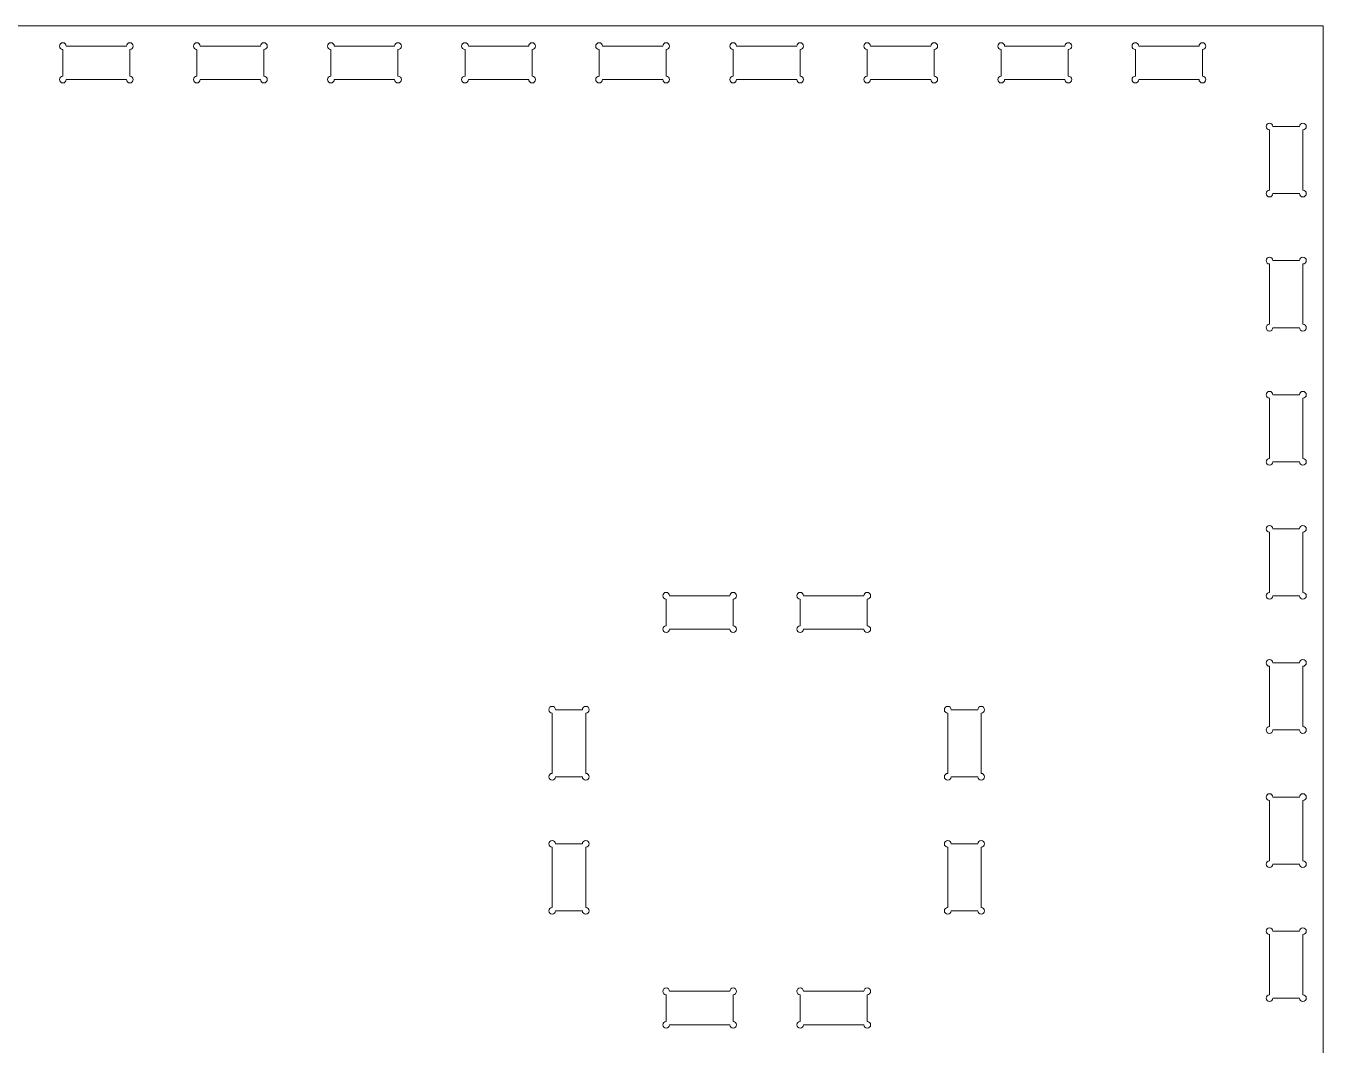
# Model space of a CAD drawing. Header units: millimetres. Extents: x -300 to 100, y -150 to 150.
# Drawn here: x -93.5 to 100, y -2 to 150 of the extents above; entities that cross this region are included whole.
import ezdxf

# ---------------------------------------------------------------- set-up
doc = ezdxf.new("R2010")
doc.units = ezdxf.units.MM
doc.header["$MEASUREMENT"] = 0
doc.layers.add('Layer 1', color=7, linetype='Continuous')

msp = doc.modelspace()

# ---------------------------------------------------------------- linework, layer by layer
at = {"layer": 'Layer 1', "color": 250, "lineweight": 9}
for points, knots in [([(100, 150), (100, 150), (100, -150), (100, -150), (100, -150), (100, -150), (-300, -150), (-300, -150), (-300, -150), (-300, -150), (-300, 150), (-300, 150), (-300, 150), (-300, 150), (100, 150), (100, 150)], [0, 0, 0, 0, 0.25, 0.25, 0.25, 0.25, 0.5, 0.5, 0.5, 0.5, 0.75, 0.75, 0.75, 0.75, 1, 1, 1, 1]), ([(-88, 141.5), (-88.2761, 141.5), (-88.5, 141.7239), (-88.5, 142), (-88.5, 142), (-88.5, 142.2761), (-88.2761, 142.5), (-88, 142.5), (-88, 142.5), (-88, 142.5), (-88, 146.5), (-88, 146.5), (-88, 146.5), (-88.2761, 146.5), (-88.5, 146.7239), (-88.5, 147), (-88.5, 147), (-88.5, 147.2761), (-88.2761, 147.5), (-88, 147.5), (-88, 147.5), (-87.7239, 147.5), (-87.5, 147.2761), (-87.5, 147), (-87.5, 147), (-87.5, 147), (-78.5, 147), (-78.5, 147), (-78.5, 147), (-78.5, 147.2761), (-78.2761, 147.5), (-78, 147.5), (-78, 147.5), (-77.7239, 147.5), (-77.5, 147.2761), (-77.5, 147), (-77.5, 147), (-77.5, 146.7239), (-77.7239, 146.5), (-78, 146.5), (-78, 146.5), (-78, 146.5), (-78, 142.5), (-78, 142.5), (-78, 142.5), (-77.7239, 142.5), (-77.5, 142.2761), (-77.5, 142), (-77.5, 142), (-77.5, 141.7239), (-77.7239, 141.5), (-78, 141.5), (-78, 141.5), (-78.2761, 141.5), (-78.5, 141.7239), (-78.5, 142), (-78.5, 142), (-78.5, 142), (-87.5, 142), (-87.5, 142), (-87.5, 142), (-87.5, 141.7239), (-87.7239, 141.5), (-88, 141.5)], [0, 0, 0, 0, 0.0625, 0.0625, 0.0625, 0.0625, 0.125, 0.125, 0.125, 0.125, 0.1875, 0.1875, 0.1875, 0.1875, 0.25, 0.25, 0.25, 0.25, 0.3125, 0.3125, 0.3125, 0.3125, 0.375, 0.375, 0.375, 0.375, 0.4375, 0.4375, 0.4375, 0.4375, 0.5, 0.5, 0.5, 0.5, 0.5625, 0.5625, 0.5625, 0.5625, 0.625, 0.625, 0.625, 0.625, 0.6875, 0.6875, 0.6875, 0.6875, 0.75, 0.75, 0.75, 0.75, 0.8125, 0.8125, 0.8125, 0.8125, 0.875, 0.875, 0.875, 0.875, 0.9375, 0.9375, 0.9375, 0.9375, 1, 1, 1, 1]), ([(-68, 141.5), (-68.2761, 141.5), (-68.5, 141.7239), (-68.5, 142), (-68.5, 142), (-68.5, 142.2761), (-68.2761, 142.5), (-68, 142.5), (-68, 142.5), (-68, 142.5), (-68, 146.5), (-68, 146.5), (-68, 146.5), (-68.2761, 146.5), (-68.5, 146.7239), (-68.5, 147), (-68.5, 147), (-68.5, 147.2761), (-68.2761, 147.5), (-68, 147.5), (-68, 147.5), (-67.7239, 147.5), (-67.5, 147.2761), (-67.5, 147), (-67.5, 147), (-67.5, 147), (-58.5, 147), (-58.5, 147), (-58.5, 147), (-58.5, 147.2761), (-58.2761, 147.5), (-58, 147.5), (-58, 147.5), (-57.7239, 147.5), (-57.5, 147.2761), (-57.5, 147), (-57.5, 147), (-57.5, 146.7239), (-57.7239, 146.5), (-58, 146.5), (-58, 146.5), (-58, 146.5), (-58, 142.5), (-58, 142.5), (-58, 142.5), (-57.7239, 142.5), (-57.5, 142.2761), (-57.5, 142), (-57.5, 142), (-57.5, 141.7239), (-57.7239, 141.5), (-58, 141.5), (-58, 141.5), (-58.2761, 141.5), (-58.5, 141.7239), (-58.5, 142), (-58.5, 142), (-58.5, 142), (-67.5, 142), (-67.5, 142), (-67.5, 142), (-67.5, 141.7239), (-67.7239, 141.5), (-68, 141.5)], [0, 0, 0, 0, 0.0625, 0.0625, 0.0625, 0.0625, 0.125, 0.125, 0.125, 0.125, 0.1875, 0.1875, 0.1875, 0.1875, 0.25, 0.25, 0.25, 0.25, 0.3125, 0.3125, 0.3125, 0.3125, 0.375, 0.375, 0.375, 0.375, 0.4375, 0.4375, 0.4375, 0.4375, 0.5, 0.5, 0.5, 0.5, 0.5625, 0.5625, 0.5625, 0.5625, 0.625, 0.625, 0.625, 0.625, 0.6875, 0.6875, 0.6875, 0.6875, 0.75, 0.75, 0.75, 0.75, 0.8125, 0.8125, 0.8125, 0.8125, 0.875, 0.875, 0.875, 0.875, 0.9375, 0.9375, 0.9375, 0.9375, 1, 1, 1, 1]), ([(-48, 141.5), (-48.2761, 141.5), (-48.5, 141.7239), (-48.5, 142), (-48.5, 142), (-48.5, 142.2761), (-48.2761, 142.5), (-48, 142.5), (-48, 142.5), (-48, 142.5), (-48, 146.5), (-48, 146.5), (-48, 146.5), (-48.2761, 146.5), (-48.5, 146.7239), (-48.5, 147), (-48.5, 147), (-48.5, 147.2761), (-48.2761, 147.5), (-48, 147.5), (-48, 147.5), (-47.7239, 147.5), (-47.5, 147.2761), (-47.5, 147), (-47.5, 147), (-47.5, 147), (-38.5, 147), (-38.5, 147), (-38.5, 147), (-38.5, 147.2761), (-38.2761, 147.5), (-38, 147.5), (-38, 147.5), (-37.7239, 147.5), (-37.5, 147.2761), (-37.5, 147), (-37.5, 147), (-37.5, 146.7239), (-37.7239, 146.5), (-38, 146.5), (-38, 146.5), (-38, 146.5), (-38, 142.5), (-38, 142.5), (-38, 142.5), (-37.7239, 142.5), (-37.5, 142.2761), (-37.5, 142), (-37.5, 142), (-37.5, 141.7239), (-37.7239, 141.5), (-38, 141.5), (-38, 141.5), (-38.2761, 141.5), (-38.5, 141.7239), (-38.5, 142), (-38.5, 142), (-38.5, 142), (-47.5, 142), (-47.5, 142), (-47.5, 142), (-47.5, 141.7239), (-47.7239, 141.5), (-48, 141.5)], [0, 0, 0, 0, 0.0625, 0.0625, 0.0625, 0.0625, 0.125, 0.125, 0.125, 0.125, 0.1875, 0.1875, 0.1875, 0.1875, 0.25, 0.25, 0.25, 0.25, 0.3125, 0.3125, 0.3125, 0.3125, 0.375, 0.375, 0.375, 0.375, 0.4375, 0.4375, 0.4375, 0.4375, 0.5, 0.5, 0.5, 0.5, 0.5625, 0.5625, 0.5625, 0.5625, 0.625, 0.625, 0.625, 0.625, 0.6875, 0.6875, 0.6875, 0.6875, 0.75, 0.75, 0.75, 0.75, 0.8125, 0.8125, 0.8125, 0.8125, 0.875, 0.875, 0.875, 0.875, 0.9375, 0.9375, 0.9375, 0.9375, 1, 1, 1, 1]), ([(-28, 141.5), (-28.2761, 141.5), (-28.5, 141.7239), (-28.5, 142), (-28.5, 142), (-28.5, 142.2761), (-28.2761, 142.5), (-28, 142.5), (-28, 142.5), (-28, 142.5), (-28, 146.5), (-28, 146.5), (-28, 146.5), (-28.2761, 146.5), (-28.5, 146.7239), (-28.5, 147), (-28.5, 147), (-28.5, 147.2761), (-28.2761, 147.5), (-28, 147.5), (-28, 147.5), (-27.7239, 147.5), (-27.5, 147.2761), (-27.5, 147), (-27.5, 147), (-27.5, 147), (-18.5, 147), (-18.5, 147), (-18.5, 147), (-18.5, 147.2761), (-18.2761, 147.5), (-18, 147.5), (-18, 147.5), (-17.7239, 147.5), (-17.5, 147.2761), (-17.5, 147), (-17.5, 147), (-17.5, 146.7239), (-17.7239, 146.5), (-18, 146.5), (-18, 146.5), (-18, 146.5), (-18, 142.5), (-18, 142.5), (-18, 142.5), (-17.7239, 142.5), (-17.5, 142.2761), (-17.5, 142), (-17.5, 142), (-17.5, 141.7239), (-17.7239, 141.5), (-18, 141.5), (-18, 141.5), (-18.2761, 141.5), (-18.5, 141.7239), (-18.5, 142), (-18.5, 142), (-18.5, 142), (-27.5, 142), (-27.5, 142), (-27.5, 142), (-27.5, 141.7239), (-27.7239, 141.5), (-28, 141.5)], [0, 0, 0, 0, 0.0625, 0.0625, 0.0625, 0.0625, 0.125, 0.125, 0.125, 0.125, 0.1875, 0.1875, 0.1875, 0.1875, 0.25, 0.25, 0.25, 0.25, 0.3125, 0.3125, 0.3125, 0.3125, 0.375, 0.375, 0.375, 0.375, 0.4375, 0.4375, 0.4375, 0.4375, 0.5, 0.5, 0.5, 0.5, 0.5625, 0.5625, 0.5625, 0.5625, 0.625, 0.625, 0.625, 0.625, 0.6875, 0.6875, 0.6875, 0.6875, 0.75, 0.75, 0.75, 0.75, 0.8125, 0.8125, 0.8125, 0.8125, 0.875, 0.875, 0.875, 0.875, 0.9375, 0.9375, 0.9375, 0.9375, 1, 1, 1, 1]), ([(-8, 141.5), (-8.2761, 141.5), (-8.5, 141.7239), (-8.5, 142), (-8.5, 142), (-8.5, 142.2761), (-8.2761, 142.5), (-8, 142.5), (-8, 142.5), (-8, 142.5), (-8, 146.5), (-8, 146.5), (-8, 146.5), (-8.2761, 146.5), (-8.5, 146.7239), (-8.5, 147), (-8.5, 147), (-8.5, 147.2761), (-8.2761, 147.5), (-8, 147.5), (-8, 147.5), (-7.7239, 147.5), (-7.5, 147.2761), (-7.5, 147), (-7.5, 147), (-7.5, 147), (1.5, 147), (1.5, 147), (1.5, 147), (1.5, 147.2761), (1.7239, 147.5), (2, 147.5), (2, 147.5), (2.2761, 147.5), (2.5, 147.2761), (2.5, 147), (2.5, 147), (2.5, 146.7239), (2.2761, 146.5), (2, 146.5), (2, 146.5), (2, 146.5), (2, 142.5), (2, 142.5), (2, 142.5), (2.2761, 142.5), (2.5, 142.2761), (2.5, 142), (2.5, 142), (2.5, 141.7239), (2.2761, 141.5), (2, 141.5), (2, 141.5), (1.7239, 141.5), (1.5, 141.7239), (1.5, 142), (1.5, 142), (1.5, 142), (-7.5, 142), (-7.5, 142), (-7.5, 142), (-7.5, 141.7239), (-7.7239, 141.5), (-8, 141.5)], [0, 0, 0, 0, 0.0625, 0.0625, 0.0625, 0.0625, 0.125, 0.125, 0.125, 0.125, 0.1875, 0.1875, 0.1875, 0.1875, 0.25, 0.25, 0.25, 0.25, 0.3125, 0.3125, 0.3125, 0.3125, 0.375, 0.375, 0.375, 0.375, 0.4375, 0.4375, 0.4375, 0.4375, 0.5, 0.5, 0.5, 0.5, 0.5625, 0.5625, 0.5625, 0.5625, 0.625, 0.625, 0.625, 0.625, 0.6875, 0.6875, 0.6875, 0.6875, 0.75, 0.75, 0.75, 0.75, 0.8125, 0.8125, 0.8125, 0.8125, 0.875, 0.875, 0.875, 0.875, 0.9375, 0.9375, 0.9375, 0.9375, 1, 1, 1, 1]), ([(12, 141.5), (11.7239, 141.5), (11.5, 141.7239), (11.5, 142), (11.5, 142), (11.5, 142.2761), (11.7239, 142.5), (12, 142.5), (12, 142.5), (12, 142.5), (12, 146.5), (12, 146.5), (12, 146.5), (11.7239, 146.5), (11.5, 146.7239), (11.5, 147), (11.5, 147), (11.5, 147.2761), (11.7239, 147.5), (12, 147.5), (12, 147.5), (12.2761, 147.5), (12.5, 147.2761), (12.5, 147), (12.5, 147), (12.5, 147), (21.5, 147), (21.5, 147), (21.5, 147), (21.5, 147.2761), (21.7239, 147.5), (22, 147.5), (22, 147.5), (22.2761, 147.5), (22.5, 147.2761), (22.5, 147), (22.5, 147), (22.5, 146.7239), (22.2761, 146.5), (22, 146.5), (22, 146.5), (22, 146.5), (22, 142.5), (22, 142.5), (22, 142.5), (22.2761, 142.5), (22.5, 142.2761), (22.5, 142), (22.5, 142), (22.5, 141.7239), (22.2761, 141.5), (22, 141.5), (22, 141.5), (21.7239, 141.5), (21.5, 141.7239), (21.5, 142), (21.5, 142), (21.5, 142), (12.5, 142), (12.5, 142), (12.5, 142), (12.5, 141.7239), (12.2761, 141.5), (12, 141.5)], [0, 0, 0, 0, 0.0625, 0.0625, 0.0625, 0.0625, 0.125, 0.125, 0.125, 0.125, 0.1875, 0.1875, 0.1875, 0.1875, 0.25, 0.25, 0.25, 0.25, 0.3125, 0.3125, 0.3125, 0.3125, 0.375, 0.375, 0.375, 0.375, 0.4375, 0.4375, 0.4375, 0.4375, 0.5, 0.5, 0.5, 0.5, 0.5625, 0.5625, 0.5625, 0.5625, 0.625, 0.625, 0.625, 0.625, 0.6875, 0.6875, 0.6875, 0.6875, 0.75, 0.75, 0.75, 0.75, 0.8125, 0.8125, 0.8125, 0.8125, 0.875, 0.875, 0.875, 0.875, 0.9375, 0.9375, 0.9375, 0.9375, 1, 1, 1, 1]), ([(32, 141.5), (31.7239, 141.5), (31.5, 141.7239), (31.5, 142), (31.5, 142), (31.5, 142.2761), (31.7239, 142.5), (32, 142.5), (32, 142.5), (32, 142.5), (32, 146.5), (32, 146.5), (32, 146.5), (31.7239, 146.5), (31.5, 146.7239), (31.5, 147), (31.5, 147), (31.5, 147.2761), (31.7239, 147.5), (32, 147.5), (32, 147.5), (32.2761, 147.5), (32.5, 147.2761), (32.5, 147), (32.5, 147), (32.5, 147), (41.5, 147), (41.5, 147), (41.5, 147), (41.5, 147.2761), (41.7239, 147.5), (42, 147.5), (42, 147.5), (42.2761, 147.5), (42.5, 147.2761), (42.5, 147), (42.5, 147), (42.5, 146.7239), (42.2761, 146.5), (42, 146.5), (42, 146.5), (42, 146.5), (42, 142.5), (42, 142.5), (42, 142.5), (42.2761, 142.5), (42.5, 142.2761), (42.5, 142), (42.5, 142), (42.5, 141.7239), (42.2761, 141.5), (42, 141.5), (42, 141.5), (41.7239, 141.5), (41.5, 141.7239), (41.5, 142), (41.5, 142), (41.5, 142), (32.5, 142), (32.5, 142), (32.5, 142), (32.5, 141.7239), (32.2761, 141.5), (32, 141.5)], [0, 0, 0, 0, 0.0625, 0.0625, 0.0625, 0.0625, 0.125, 0.125, 0.125, 0.125, 0.1875, 0.1875, 0.1875, 0.1875, 0.25, 0.25, 0.25, 0.25, 0.3125, 0.3125, 0.3125, 0.3125, 0.375, 0.375, 0.375, 0.375, 0.4375, 0.4375, 0.4375, 0.4375, 0.5, 0.5, 0.5, 0.5, 0.5625, 0.5625, 0.5625, 0.5625, 0.625, 0.625, 0.625, 0.625, 0.6875, 0.6875, 0.6875, 0.6875, 0.75, 0.75, 0.75, 0.75, 0.8125, 0.8125, 0.8125, 0.8125, 0.875, 0.875, 0.875, 0.875, 0.9375, 0.9375, 0.9375, 0.9375, 1, 1, 1, 1]), ([(52, 141.5), (51.7239, 141.5), (51.5, 141.7239), (51.5, 142), (51.5, 142), (51.5, 142.2761), (51.7239, 142.5), (52, 142.5), (52, 142.5), (52, 142.5), (52, 146.5), (52, 146.5), (52, 146.5), (51.7239, 146.5), (51.5, 146.7239), (51.5, 147), (51.5, 147), (51.5, 147.2761), (51.7239, 147.5), (52, 147.5), (52, 147.5), (52.2761, 147.5), (52.5, 147.2761), (52.5, 147), (52.5, 147), (52.5, 147), (61.5, 147), (61.5, 147), (61.5, 147), (61.5, 147.2761), (61.7239, 147.5), (62, 147.5), (62, 147.5), (62.2761, 147.5), (62.5, 147.2761), (62.5, 147), (62.5, 147), (62.5, 146.7239), (62.2761, 146.5), (62, 146.5), (62, 146.5), (62, 146.5), (62, 142.5), (62, 142.5), (62, 142.5), (62.2761, 142.5), (62.5, 142.2761), (62.5, 142), (62.5, 142), (62.5, 141.7239), (62.2761, 141.5), (62, 141.5), (62, 141.5), (61.7239, 141.5), (61.5, 141.7239), (61.5, 142), (61.5, 142), (61.5, 142), (52.5, 142), (52.5, 142), (52.5, 142), (52.5, 141.7239), (52.2761, 141.5), (52, 141.5)], [0, 0, 0, 0, 0.0625, 0.0625, 0.0625, 0.0625, 0.125, 0.125, 0.125, 0.125, 0.1875, 0.1875, 0.1875, 0.1875, 0.25, 0.25, 0.25, 0.25, 0.3125, 0.3125, 0.3125, 0.3125, 0.375, 0.375, 0.375, 0.375, 0.4375, 0.4375, 0.4375, 0.4375, 0.5, 0.5, 0.5, 0.5, 0.5625, 0.5625, 0.5625, 0.5625, 0.625, 0.625, 0.625, 0.625, 0.6875, 0.6875, 0.6875, 0.6875, 0.75, 0.75, 0.75, 0.75, 0.8125, 0.8125, 0.8125, 0.8125, 0.875, 0.875, 0.875, 0.875, 0.9375, 0.9375, 0.9375, 0.9375, 1, 1, 1, 1]), ([(72, 141.5), (71.7239, 141.5), (71.5, 141.7239), (71.5, 142), (71.5, 142), (71.5, 142.2761), (71.7239, 142.5), (72, 142.5), (72, 142.5), (72, 142.5), (72, 146.5), (72, 146.5), (72, 146.5), (71.7239, 146.5), (71.5, 146.7239), (71.5, 147), (71.5, 147), (71.5, 147.2761), (71.7239, 147.5), (72, 147.5), (72, 147.5), (72.2761, 147.5), (72.5, 147.2761), (72.5, 147), (72.5, 147), (72.5, 147), (81.5, 147), (81.5, 147), (81.5, 147), (81.5, 147.2761), (81.7239, 147.5), (82, 147.5), (82, 147.5), (82.2761, 147.5), (82.5, 147.2761), (82.5, 147), (82.5, 147), (82.5, 146.7239), (82.2761, 146.5), (82, 146.5), (82, 146.5), (82, 146.5), (82, 142.5), (82, 142.5), (82, 142.5), (82.2761, 142.5), (82.5, 142.2761), (82.5, 142), (82.5, 142), (82.5, 141.7239), (82.2761, 141.5), (82, 141.5), (82, 141.5), (81.7239, 141.5), (81.5, 141.7239), (81.5, 142), (81.5, 142), (81.5, 142), (72.5, 142), (72.5, 142), (72.5, 142), (72.5, 141.7239), (72.2761, 141.5), (72, 141.5)], [0, 0, 0, 0, 0.0625, 0.0625, 0.0625, 0.0625, 0.125, 0.125, 0.125, 0.125, 0.1875, 0.1875, 0.1875, 0.1875, 0.25, 0.25, 0.25, 0.25, 0.3125, 0.3125, 0.3125, 0.3125, 0.375, 0.375, 0.375, 0.375, 0.4375, 0.4375, 0.4375, 0.4375, 0.5, 0.5, 0.5, 0.5, 0.5625, 0.5625, 0.5625, 0.5625, 0.625, 0.625, 0.625, 0.625, 0.6875, 0.6875, 0.6875, 0.6875, 0.75, 0.75, 0.75, 0.75, 0.8125, 0.8125, 0.8125, 0.8125, 0.875, 0.875, 0.875, 0.875, 0.9375, 0.9375, 0.9375, 0.9375, 1, 1, 1, 1]), ([(97.5, 125), (97.5, 124.7239), (97.2761, 124.5), (97, 124.5), (97, 124.5), (96.7239, 124.5), (96.5, 124.7239), (96.5, 125), (96.5, 125), (96.5, 125), (92.5, 125), (92.5, 125), (92.5, 125), (92.5, 124.7239), (92.2761, 124.5), (92, 124.5), (92, 124.5), (91.7239, 124.5), (91.5, 124.7239), (91.5, 125), (91.5, 125), (91.5, 125.2761), (91.7239, 125.5), (92, 125.5), (92, 125.5), (92, 125.5), (92, 134.5), (92, 134.5), (92, 134.5), (91.7239, 134.5), (91.5, 134.7239), (91.5, 135), (91.5, 135), (91.5, 135.2761), (91.7239, 135.5), (92, 135.5), (92, 135.5), (92.2761, 135.5), (92.5, 135.2761), (92.5, 135), (92.5, 135), (92.5, 135), (96.5, 135), (96.5, 135), (96.5, 135), (96.5, 135.2761), (96.7239, 135.5), (97, 135.5), (97, 135.5), (97.2761, 135.5), (97.5, 135.2761), (97.5, 135), (97.5, 135), (97.5, 134.7239), (97.2761, 134.5), (97, 134.5), (97, 134.5), (97, 134.5), (97, 125.5), (97, 125.5), (97, 125.5), (97.2761, 125.5), (97.5, 125.2761), (97.5, 125)], [0, 0, 0, 0, 0.0625, 0.0625, 0.0625, 0.0625, 0.125, 0.125, 0.125, 0.125, 0.1875, 0.1875, 0.1875, 0.1875, 0.25, 0.25, 0.25, 0.25, 0.3125, 0.3125, 0.3125, 0.3125, 0.375, 0.375, 0.375, 0.375, 0.4375, 0.4375, 0.4375, 0.4375, 0.5, 0.5, 0.5, 0.5, 0.5625, 0.5625, 0.5625, 0.5625, 0.625, 0.625, 0.625, 0.625, 0.6875, 0.6875, 0.6875, 0.6875, 0.75, 0.75, 0.75, 0.75, 0.8125, 0.8125, 0.8125, 0.8125, 0.875, 0.875, 0.875, 0.875, 0.9375, 0.9375, 0.9375, 0.9375, 1, 1, 1, 1]), ([(97.5, 105), (97.5, 104.7239), (97.2761, 104.5), (97, 104.5), (97, 104.5), (96.7239, 104.5), (96.5, 104.7239), (96.5, 105), (96.5, 105), (96.5, 105), (92.5, 105), (92.5, 105), (92.5, 105), (92.5, 104.7239), (92.2761, 104.5), (92, 104.5), (92, 104.5), (91.7239, 104.5), (91.5, 104.7239), (91.5, 105), (91.5, 105), (91.5, 105.2761), (91.7239, 105.5), (92, 105.5), (92, 105.5), (92, 105.5), (92, 114.5), (92, 114.5), (92, 114.5), (91.7239, 114.5), (91.5, 114.7239), (91.5, 115), (91.5, 115), (91.5, 115.2761), (91.7239, 115.5), (92, 115.5), (92, 115.5), (92.2761, 115.5), (92.5, 115.2761), (92.5, 115), (92.5, 115), (92.5, 115), (96.5, 115), (96.5, 115), (96.5, 115), (96.5, 115.2761), (96.7239, 115.5), (97, 115.5), (97, 115.5), (97.2761, 115.5), (97.5, 115.2761), (97.5, 115), (97.5, 115), (97.5, 114.7239), (97.2761, 114.5), (97, 114.5), (97, 114.5), (97, 114.5), (97, 105.5), (97, 105.5), (97, 105.5), (97.2761, 105.5), (97.5, 105.2761), (97.5, 105)], [0, 0, 0, 0, 0.0625, 0.0625, 0.0625, 0.0625, 0.125, 0.125, 0.125, 0.125, 0.1875, 0.1875, 0.1875, 0.1875, 0.25, 0.25, 0.25, 0.25, 0.3125, 0.3125, 0.3125, 0.3125, 0.375, 0.375, 0.375, 0.375, 0.4375, 0.4375, 0.4375, 0.4375, 0.5, 0.5, 0.5, 0.5, 0.5625, 0.5625, 0.5625, 0.5625, 0.625, 0.625, 0.625, 0.625, 0.6875, 0.6875, 0.6875, 0.6875, 0.75, 0.75, 0.75, 0.75, 0.8125, 0.8125, 0.8125, 0.8125, 0.875, 0.875, 0.875, 0.875, 0.9375, 0.9375, 0.9375, 0.9375, 1, 1, 1, 1]), ([(97.5, 85), (97.5, 84.7239), (97.2761, 84.5), (97, 84.5), (97, 84.5), (96.7239, 84.5), (96.5, 84.7239), (96.5, 85), (96.5, 85), (96.5, 85), (92.5, 85), (92.5, 85), (92.5, 85), (92.5, 84.7239), (92.2761, 84.5), (92, 84.5), (92, 84.5), (91.7239, 84.5), (91.5, 84.7239), (91.5, 85), (91.5, 85), (91.5, 85.2761), (91.7239, 85.5), (92, 85.5), (92, 85.5), (92, 85.5), (92, 94.5), (92, 94.5), (92, 94.5), (91.7239, 94.5), (91.5, 94.7239), (91.5, 95), (91.5, 95), (91.5, 95.2761), (91.7239, 95.5), (92, 95.5), (92, 95.5), (92.2761, 95.5), (92.5, 95.2761), (92.5, 95), (92.5, 95), (92.5, 95), (96.5, 95), (96.5, 95), (96.5, 95), (96.5, 95.2761), (96.7239, 95.5), (97, 95.5), (97, 95.5), (97.2761, 95.5), (97.5, 95.2761), (97.5, 95), (97.5, 95), (97.5, 94.7239), (97.2761, 94.5), (97, 94.5), (97, 94.5), (97, 94.5), (97, 85.5), (97, 85.5), (97, 85.5), (97.2761, 85.5), (97.5, 85.2761), (97.5, 85)], [0, 0, 0, 0, 0.0625, 0.0625, 0.0625, 0.0625, 0.125, 0.125, 0.125, 0.125, 0.1875, 0.1875, 0.1875, 0.1875, 0.25, 0.25, 0.25, 0.25, 0.3125, 0.3125, 0.3125, 0.3125, 0.375, 0.375, 0.375, 0.375, 0.4375, 0.4375, 0.4375, 0.4375, 0.5, 0.5, 0.5, 0.5, 0.5625, 0.5625, 0.5625, 0.5625, 0.625, 0.625, 0.625, 0.625, 0.6875, 0.6875, 0.6875, 0.6875, 0.75, 0.75, 0.75, 0.75, 0.8125, 0.8125, 0.8125, 0.8125, 0.875, 0.875, 0.875, 0.875, 0.9375, 0.9375, 0.9375, 0.9375, 1, 1, 1, 1]), ([(97.5, 65), (97.5, 64.7239), (97.2761, 64.5), (97, 64.5), (97, 64.5), (96.7239, 64.5), (96.5, 64.7239), (96.5, 65), (96.5, 65), (96.5, 65), (92.5, 65), (92.5, 65), (92.5, 65), (92.5, 64.7239), (92.2761, 64.5), (92, 64.5), (92, 64.5), (91.7239, 64.5), (91.5, 64.7239), (91.5, 65), (91.5, 65), (91.5, 65.2761), (91.7239, 65.5), (92, 65.5), (92, 65.5), (92, 65.5), (92, 74.5), (92, 74.5), (92, 74.5), (91.7239, 74.5), (91.5, 74.7239), (91.5, 75), (91.5, 75), (91.5, 75.2761), (91.7239, 75.5), (92, 75.5), (92, 75.5), (92.2761, 75.5), (92.5, 75.2761), (92.5, 75), (92.5, 75), (92.5, 75), (96.5, 75), (96.5, 75), (96.5, 75), (96.5, 75.2761), (96.7239, 75.5), (97, 75.5), (97, 75.5), (97.2761, 75.5), (97.5, 75.2761), (97.5, 75), (97.5, 75), (97.5, 74.7239), (97.2761, 74.5), (97, 74.5), (97, 74.5), (97, 74.5), (97, 65.5), (97, 65.5), (97, 65.5), (97.2761, 65.5), (97.5, 65.2761), (97.5, 65)], [0, 0, 0, 0, 0.0625, 0.0625, 0.0625, 0.0625, 0.125, 0.125, 0.125, 0.125, 0.1875, 0.1875, 0.1875, 0.1875, 0.25, 0.25, 0.25, 0.25, 0.3125, 0.3125, 0.3125, 0.3125, 0.375, 0.375, 0.375, 0.375, 0.4375, 0.4375, 0.4375, 0.4375, 0.5, 0.5, 0.5, 0.5, 0.5625, 0.5625, 0.5625, 0.5625, 0.625, 0.625, 0.625, 0.625, 0.6875, 0.6875, 0.6875, 0.6875, 0.75, 0.75, 0.75, 0.75, 0.8125, 0.8125, 0.8125, 0.8125, 0.875, 0.875, 0.875, 0.875, 0.9375, 0.9375, 0.9375, 0.9375, 1, 1, 1, 1]), ([(2.0063, 59.5278), (1.7302, 59.5278), (1.5063, 59.7517), (1.5063, 60.0278), (1.5063, 60.0278), (1.5063, 60.3039), (1.7302, 60.5278), (2.0063, 60.5278), (2.0063, 60.5278), (2.0063, 60.5278), (2.0063, 64.5278), (2.0063, 64.5278), (2.0063, 64.5278), (1.7302, 64.5278), (1.5063, 64.7517), (1.5063, 65.0278), (1.5063, 65.0278), (1.5063, 65.3039), (1.7302, 65.5278), (2.0063, 65.5278), (2.0063, 65.5278), (2.2824, 65.5278), (2.5063, 65.3039), (2.5063, 65.0278), (2.5063, 65.0278), (2.5063, 65.0278), (11.5063, 65.0278), (11.5063, 65.0278), (11.5063, 65.0278), (11.5063, 65.3039), (11.7302, 65.5278), (12.0063, 65.5278), (12.0063, 65.5278), (12.2824, 65.5278), (12.5063, 65.3039), (12.5063, 65.0278), (12.5063, 65.0278), (12.5063, 64.7517), (12.2824, 64.5278), (12.0063, 64.5278), (12.0063, 64.5278), (12.0063, 64.5278), (12.0063, 60.5278), (12.0063, 60.5278), (12.0063, 60.5278), (12.2824, 60.5278), (12.5063, 60.3039), (12.5063, 60.0278), (12.5063, 60.0278), (12.5063, 59.7517), (12.2824, 59.5278), (12.0063, 59.5278), (12.0063, 59.5278), (11.7302, 59.5278), (11.5063, 59.7517), (11.5063, 60.0278), (11.5063, 60.0278), (11.5063, 60.0278), (2.5063, 60.0278), (2.5063, 60.0278), (2.5063, 60.0278), (2.5063, 59.7517), (2.2824, 59.5278), (2.0063, 59.5278)], [0, 0, 0, 0, 0.0625, 0.0625, 0.0625, 0.0625, 0.125, 0.125, 0.125, 0.125, 0.1875, 0.1875, 0.1875, 0.1875, 0.25, 0.25, 0.25, 0.25, 0.3125, 0.3125, 0.3125, 0.3125, 0.375, 0.375, 0.375, 0.375, 0.4375, 0.4375, 0.4375, 0.4375, 0.5, 0.5, 0.5, 0.5, 0.5625, 0.5625, 0.5625, 0.5625, 0.625, 0.625, 0.625, 0.625, 0.6875, 0.6875, 0.6875, 0.6875, 0.75, 0.75, 0.75, 0.75, 0.8125, 0.8125, 0.8125, 0.8125, 0.875, 0.875, 0.875, 0.875, 0.9375, 0.9375, 0.9375, 0.9375, 1, 1, 1, 1]), ([(22.0063, 59.5278), (21.7302, 59.5278), (21.5063, 59.7517), (21.5063, 60.0278), (21.5063, 60.0278), (21.5063, 60.3039), (21.7302, 60.5278), (22.0063, 60.5278), (22.0063, 60.5278), (22.0063, 60.5278), (22.0063, 64.5278), (22.0063, 64.5278), (22.0063, 64.5278), (21.7302, 64.5278), (21.5063, 64.7517), (21.5063, 65.0278), (21.5063, 65.0278), (21.5063, 65.3039), (21.7302, 65.5278), (22.0063, 65.5278), (22.0063, 65.5278), (22.2824, 65.5278), (22.5063, 65.3039), (22.5063, 65.0278), (22.5063, 65.0278), (22.5063, 65.0278), (31.5063, 65.0278), (31.5063, 65.0278), (31.5063, 65.0278), (31.5063, 65.3039), (31.7302, 65.5278), (32.0063, 65.5278), (32.0063, 65.5278), (32.2824, 65.5278), (32.5063, 65.3039), (32.5063, 65.0278), (32.5063, 65.0278), (32.5063, 64.7517), (32.2824, 64.5278), (32.0063, 64.5278), (32.0063, 64.5278), (32.0063, 64.5278), (32.0063, 60.5278), (32.0063, 60.5278), (32.0063, 60.5278), (32.2824, 60.5278), (32.5063, 60.3039), (32.5063, 60.0278), (32.5063, 60.0278), (32.5063, 59.7517), (32.2824, 59.5278), (32.0063, 59.5278), (32.0063, 59.5278), (31.7302, 59.5278), (31.5063, 59.7517), (31.5063, 60.0278), (31.5063, 60.0278), (31.5063, 60.0278), (22.5063, 60.0278), (22.5063, 60.0278), (22.5063, 60.0278), (22.5063, 59.7517), (22.2824, 59.5278), (22.0063, 59.5278)], [0, 0, 0, 0, 0.0625, 0.0625, 0.0625, 0.0625, 0.125, 0.125, 0.125, 0.125, 0.1875, 0.1875, 0.1875, 0.1875, 0.25, 0.25, 0.25, 0.25, 0.3125, 0.3125, 0.3125, 0.3125, 0.375, 0.375, 0.375, 0.375, 0.4375, 0.4375, 0.4375, 0.4375, 0.5, 0.5, 0.5, 0.5, 0.5625, 0.5625, 0.5625, 0.5625, 0.625, 0.625, 0.625, 0.625, 0.6875, 0.6875, 0.6875, 0.6875, 0.75, 0.75, 0.75, 0.75, 0.8125, 0.8125, 0.8125, 0.8125, 0.875, 0.875, 0.875, 0.875, 0.9375, 0.9375, 0.9375, 0.9375, 1, 1, 1, 1]), ([(97.5, 45), (97.5, 44.7239), (97.2761, 44.5), (97, 44.5), (97, 44.5), (96.7239, 44.5), (96.5, 44.7239), (96.5, 45), (96.5, 45), (96.5, 45), (92.5, 45), (92.5, 45), (92.5, 45), (92.5, 44.7239), (92.2761, 44.5), (92, 44.5), (92, 44.5), (91.7239, 44.5), (91.5, 44.7239), (91.5, 45), (91.5, 45), (91.5, 45.2761), (91.7239, 45.5), (92, 45.5), (92, 45.5), (92, 45.5), (92, 54.5), (92, 54.5), (92, 54.5), (91.7239, 54.5), (91.5, 54.7239), (91.5, 55), (91.5, 55), (91.5, 55.2761), (91.7239, 55.5), (92, 55.5), (92, 55.5), (92.2761, 55.5), (92.5, 55.2761), (92.5, 55), (92.5, 55), (92.5, 55), (96.5, 55), (96.5, 55), (96.5, 55), (96.5, 55.2761), (96.7239, 55.5), (97, 55.5), (97, 55.5), (97.2761, 55.5), (97.5, 55.2761), (97.5, 55), (97.5, 55), (97.5, 54.7239), (97.2761, 54.5), (97, 54.5), (97, 54.5), (97, 54.5), (97, 45.5), (97, 45.5), (97, 45.5), (97.2761, 45.5), (97.5, 45.2761), (97.5, 45)], [0, 0, 0, 0, 0.0625, 0.0625, 0.0625, 0.0625, 0.125, 0.125, 0.125, 0.125, 0.1875, 0.1875, 0.1875, 0.1875, 0.25, 0.25, 0.25, 0.25, 0.3125, 0.3125, 0.3125, 0.3125, 0.375, 0.375, 0.375, 0.375, 0.4375, 0.4375, 0.4375, 0.4375, 0.5, 0.5, 0.5, 0.5, 0.5625, 0.5625, 0.5625, 0.5625, 0.625, 0.625, 0.625, 0.625, 0.6875, 0.6875, 0.6875, 0.6875, 0.75, 0.75, 0.75, 0.75, 0.8125, 0.8125, 0.8125, 0.8125, 0.875, 0.875, 0.875, 0.875, 0.9375, 0.9375, 0.9375, 0.9375, 1, 1, 1, 1]), ([(-15.4937, 48.0278), (-15.4937, 48.3039), (-15.2698, 48.5278), (-14.9937, 48.5278), (-14.9937, 48.5278), (-14.7176, 48.5278), (-14.4937, 48.3039), (-14.4937, 48.0278), (-14.4937, 48.0278), (-14.4937, 48.0278), (-10.4937, 48.0278), (-10.4937, 48.0278), (-10.4937, 48.0278), (-10.4937, 48.3039), (-10.2698, 48.5278), (-9.9937, 48.5278), (-9.9937, 48.5278), (-9.7176, 48.5278), (-9.4937, 48.3039), (-9.4937, 48.0278), (-9.4937, 48.0278), (-9.4937, 47.7517), (-9.7176, 47.5278), (-9.9937, 47.5278), (-9.9937, 47.5278), (-9.9937, 47.5278), (-9.9937, 38.5278), (-9.9937, 38.5278), (-9.9937, 38.5278), (-9.7176, 38.5278), (-9.4937, 38.3039), (-9.4937, 38.0278), (-9.4937, 38.0278), (-9.4937, 37.7517), (-9.7176, 37.5278), (-9.9937, 37.5278), (-9.9937, 37.5278), (-10.2698, 37.5278), (-10.4937, 37.7517), (-10.4937, 38.0278), (-10.4937, 38.0278), (-10.4937, 38.0278), (-14.4937, 38.0278), (-14.4937, 38.0278), (-14.4937, 38.0278), (-14.4937, 37.7517), (-14.7176, 37.5278), (-14.9937, 37.5278), (-14.9937, 37.5278), (-15.2698, 37.5278), (-15.4937, 37.7517), (-15.4937, 38.0278), (-15.4937, 38.0278), (-15.4937, 38.3039), (-15.2698, 38.5278), (-14.9937, 38.5278), (-14.9937, 38.5278), (-14.9937, 38.5278), (-14.9937, 47.5278), (-14.9937, 47.5278), (-14.9937, 47.5278), (-15.2698, 47.5278), (-15.4937, 47.7517), (-15.4937, 48.0278)], [0, 0, 0, 0, 0.0625, 0.0625, 0.0625, 0.0625, 0.125, 0.125, 0.125, 0.125, 0.1875, 0.1875, 0.1875, 0.1875, 0.25, 0.25, 0.25, 0.25, 0.3125, 0.3125, 0.3125, 0.3125, 0.375, 0.375, 0.375, 0.375, 0.4375, 0.4375, 0.4375, 0.4375, 0.5, 0.5, 0.5, 0.5, 0.5625, 0.5625, 0.5625, 0.5625, 0.625, 0.625, 0.625, 0.625, 0.6875, 0.6875, 0.6875, 0.6875, 0.75, 0.75, 0.75, 0.75, 0.8125, 0.8125, 0.8125, 0.8125, 0.875, 0.875, 0.875, 0.875, 0.9375, 0.9375, 0.9375, 0.9375, 1, 1, 1, 1]), ([(43.5063, 48.0278), (43.5063, 48.3039), (43.7302, 48.5278), (44.0063, 48.5278), (44.0063, 48.5278), (44.2824, 48.5278), (44.5063, 48.3039), (44.5063, 48.0278), (44.5063, 48.0278), (44.5063, 48.0278), (48.5063, 48.0278), (48.5063, 48.0278), (48.5063, 48.0278), (48.5063, 48.3039), (48.7302, 48.5278), (49.0063, 48.5278), (49.0063, 48.5278), (49.2824, 48.5278), (49.5063, 48.3039), (49.5063, 48.0278), (49.5063, 48.0278), (49.5063, 47.7517), (49.2824, 47.5278), (49.0063, 47.5278), (49.0063, 47.5278), (49.0063, 47.5278), (49.0063, 38.5278), (49.0063, 38.5278), (49.0063, 38.5278), (49.2824, 38.5278), (49.5063, 38.3039), (49.5063, 38.0278), (49.5063, 38.0278), (49.5063, 37.7517), (49.2824, 37.5278), (49.0063, 37.5278), (49.0063, 37.5278), (48.7302, 37.5278), (48.5063, 37.7517), (48.5063, 38.0278), (48.5063, 38.0278), (48.5063, 38.0278), (44.5063, 38.0278), (44.5063, 38.0278), (44.5063, 38.0278), (44.5063, 37.7517), (44.2824, 37.5278), (44.0063, 37.5278), (44.0063, 37.5278), (43.7302, 37.5278), (43.5063, 37.7517), (43.5063, 38.0278), (43.5063, 38.0278), (43.5063, 38.3039), (43.7302, 38.5278), (44.0063, 38.5278), (44.0063, 38.5278), (44.0063, 38.5278), (44.0063, 47.5278), (44.0063, 47.5278), (44.0063, 47.5278), (43.7302, 47.5278), (43.5063, 47.7517), (43.5063, 48.0278)], [0, 0, 0, 0, 0.0625, 0.0625, 0.0625, 0.0625, 0.125, 0.125, 0.125, 0.125, 0.1875, 0.1875, 0.1875, 0.1875, 0.25, 0.25, 0.25, 0.25, 0.3125, 0.3125, 0.3125, 0.3125, 0.375, 0.375, 0.375, 0.375, 0.4375, 0.4375, 0.4375, 0.4375, 0.5, 0.5, 0.5, 0.5, 0.5625, 0.5625, 0.5625, 0.5625, 0.625, 0.625, 0.625, 0.625, 0.6875, 0.6875, 0.6875, 0.6875, 0.75, 0.75, 0.75, 0.75, 0.8125, 0.8125, 0.8125, 0.8125, 0.875, 0.875, 0.875, 0.875, 0.9375, 0.9375, 0.9375, 0.9375, 1, 1, 1, 1]), ([(97.5, 25), (97.5, 24.7239), (97.2761, 24.5), (97, 24.5), (97, 24.5), (96.7239, 24.5), (96.5, 24.7239), (96.5, 25), (96.5, 25), (96.5, 25), (92.5, 25), (92.5, 25), (92.5, 25), (92.5, 24.7239), (92.2761, 24.5), (92, 24.5), (92, 24.5), (91.7239, 24.5), (91.5, 24.7239), (91.5, 25), (91.5, 25), (91.5, 25.2761), (91.7239, 25.5), (92, 25.5), (92, 25.5), (92, 25.5), (92, 34.5), (92, 34.5), (92, 34.5), (91.7239, 34.5), (91.5, 34.7239), (91.5, 35), (91.5, 35), (91.5, 35.2761), (91.7239, 35.5), (92, 35.5), (92, 35.5), (92.2761, 35.5), (92.5, 35.2761), (92.5, 35), (92.5, 35), (92.5, 35), (96.5, 35), (96.5, 35), (96.5, 35), (96.5, 35.2761), (96.7239, 35.5), (97, 35.5), (97, 35.5), (97.2761, 35.5), (97.5, 35.2761), (97.5, 35), (97.5, 35), (97.5, 34.7239), (97.2761, 34.5), (97, 34.5), (97, 34.5), (97, 34.5), (97, 25.5), (97, 25.5), (97, 25.5), (97.2761, 25.5), (97.5, 25.2761), (97.5, 25)], [0, 0, 0, 0, 0.0625, 0.0625, 0.0625, 0.0625, 0.125, 0.125, 0.125, 0.125, 0.1875, 0.1875, 0.1875, 0.1875, 0.25, 0.25, 0.25, 0.25, 0.3125, 0.3125, 0.3125, 0.3125, 0.375, 0.375, 0.375, 0.375, 0.4375, 0.4375, 0.4375, 0.4375, 0.5, 0.5, 0.5, 0.5, 0.5625, 0.5625, 0.5625, 0.5625, 0.625, 0.625, 0.625, 0.625, 0.6875, 0.6875, 0.6875, 0.6875, 0.75, 0.75, 0.75, 0.75, 0.8125, 0.8125, 0.8125, 0.8125, 0.875, 0.875, 0.875, 0.875, 0.9375, 0.9375, 0.9375, 0.9375, 1, 1, 1, 1]), ([(-15.4937, 28.0278), (-15.4937, 28.3039), (-15.2698, 28.5278), (-14.9937, 28.5278), (-14.9937, 28.5278), (-14.7176, 28.5278), (-14.4937, 28.3039), (-14.4937, 28.0278), (-14.4937, 28.0278), (-14.4937, 28.0278), (-10.4937, 28.0278), (-10.4937, 28.0278), (-10.4937, 28.0278), (-10.4937, 28.3039), (-10.2698, 28.5278), (-9.9937, 28.5278), (-9.9937, 28.5278), (-9.7176, 28.5278), (-9.4937, 28.3039), (-9.4937, 28.0278), (-9.4937, 28.0278), (-9.4937, 27.7517), (-9.7176, 27.5278), (-9.9937, 27.5278), (-9.9937, 27.5278), (-9.9937, 27.5278), (-9.9937, 18.5278), (-9.9937, 18.5278), (-9.9937, 18.5278), (-9.7176, 18.5278), (-9.4937, 18.3039), (-9.4937, 18.0278), (-9.4937, 18.0278), (-9.4937, 17.7517), (-9.7176, 17.5278), (-9.9937, 17.5278), (-9.9937, 17.5278), (-10.2698, 17.5278), (-10.4937, 17.7517), (-10.4937, 18.0278), (-10.4937, 18.0278), (-10.4937, 18.0278), (-14.4937, 18.0278), (-14.4937, 18.0278), (-14.4937, 18.0278), (-14.4937, 17.7517), (-14.7176, 17.5278), (-14.9937, 17.5278), (-14.9937, 17.5278), (-15.2698, 17.5278), (-15.4937, 17.7517), (-15.4937, 18.0278), (-15.4937, 18.0278), (-15.4937, 18.3039), (-15.2698, 18.5278), (-14.9937, 18.5278), (-14.9937, 18.5278), (-14.9937, 18.5278), (-14.9937, 27.5278), (-14.9937, 27.5278), (-14.9937, 27.5278), (-15.2698, 27.5278), (-15.4937, 27.7517), (-15.4937, 28.0278)], [0, 0, 0, 0, 0.0625, 0.0625, 0.0625, 0.0625, 0.125, 0.125, 0.125, 0.125, 0.1875, 0.1875, 0.1875, 0.1875, 0.25, 0.25, 0.25, 0.25, 0.3125, 0.3125, 0.3125, 0.3125, 0.375, 0.375, 0.375, 0.375, 0.4375, 0.4375, 0.4375, 0.4375, 0.5, 0.5, 0.5, 0.5, 0.5625, 0.5625, 0.5625, 0.5625, 0.625, 0.625, 0.625, 0.625, 0.6875, 0.6875, 0.6875, 0.6875, 0.75, 0.75, 0.75, 0.75, 0.8125, 0.8125, 0.8125, 0.8125, 0.875, 0.875, 0.875, 0.875, 0.9375, 0.9375, 0.9375, 0.9375, 1, 1, 1, 1]), ([(43.5063, 28.0278), (43.5063, 28.3039), (43.7302, 28.5278), (44.0063, 28.5278), (44.0063, 28.5278), (44.2824, 28.5278), (44.5063, 28.3039), (44.5063, 28.0278), (44.5063, 28.0278), (44.5063, 28.0278), (48.5063, 28.0278), (48.5063, 28.0278), (48.5063, 28.0278), (48.5063, 28.3039), (48.7302, 28.5278), (49.0063, 28.5278), (49.0063, 28.5278), (49.2824, 28.5278), (49.5063, 28.3039), (49.5063, 28.0278), (49.5063, 28.0278), (49.5063, 27.7517), (49.2824, 27.5278), (49.0063, 27.5278), (49.0063, 27.5278), (49.0063, 27.5278), (49.0063, 18.5278), (49.0063, 18.5278), (49.0063, 18.5278), (49.2824, 18.5278), (49.5063, 18.3039), (49.5063, 18.0278), (49.5063, 18.0278), (49.5063, 17.7517), (49.2824, 17.5278), (49.0063, 17.5278), (49.0063, 17.5278), (48.7302, 17.5278), (48.5063, 17.7517), (48.5063, 18.0278), (48.5063, 18.0278), (48.5063, 18.0278), (44.5063, 18.0278), (44.5063, 18.0278), (44.5063, 18.0278), (44.5063, 17.7517), (44.2824, 17.5278), (44.0063, 17.5278), (44.0063, 17.5278), (43.7302, 17.5278), (43.5063, 17.7517), (43.5063, 18.0278), (43.5063, 18.0278), (43.5063, 18.3039), (43.7302, 18.5278), (44.0063, 18.5278), (44.0063, 18.5278), (44.0063, 18.5278), (44.0063, 27.5278), (44.0063, 27.5278), (44.0063, 27.5278), (43.7302, 27.5278), (43.5063, 27.7517), (43.5063, 28.0278)], [0, 0, 0, 0, 0.0625, 0.0625, 0.0625, 0.0625, 0.125, 0.125, 0.125, 0.125, 0.1875, 0.1875, 0.1875, 0.1875, 0.25, 0.25, 0.25, 0.25, 0.3125, 0.3125, 0.3125, 0.3125, 0.375, 0.375, 0.375, 0.375, 0.4375, 0.4375, 0.4375, 0.4375, 0.5, 0.5, 0.5, 0.5, 0.5625, 0.5625, 0.5625, 0.5625, 0.625, 0.625, 0.625, 0.625, 0.6875, 0.6875, 0.6875, 0.6875, 0.75, 0.75, 0.75, 0.75, 0.8125, 0.8125, 0.8125, 0.8125, 0.875, 0.875, 0.875, 0.875, 0.9375, 0.9375, 0.9375, 0.9375, 1, 1, 1, 1]), ([(97.5, 5), (97.5, 4.7239), (97.2761, 4.5), (97, 4.5), (97, 4.5), (96.7239, 4.5), (96.5, 4.7239), (96.5, 5), (96.5, 5), (96.5, 5), (92.5, 5), (92.5, 5), (92.5, 5), (92.5, 4.7239), (92.2761, 4.5), (92, 4.5), (92, 4.5), (91.7239, 4.5), (91.5, 4.7239), (91.5, 5), (91.5, 5), (91.5, 5.2761), (91.7239, 5.5), (92, 5.5), (92, 5.5), (92, 5.5), (92, 14.5), (92, 14.5), (92, 14.5), (91.7239, 14.5), (91.5, 14.7239), (91.5, 15), (91.5, 15), (91.5, 15.2761), (91.7239, 15.5), (92, 15.5), (92, 15.5), (92.2761, 15.5), (92.5, 15.2761), (92.5, 15), (92.5, 15), (92.5, 15), (96.5, 15), (96.5, 15), (96.5, 15), (96.5, 15.2761), (96.7239, 15.5), (97, 15.5), (97, 15.5), (97.2761, 15.5), (97.5, 15.2761), (97.5, 15), (97.5, 15), (97.5, 14.7239), (97.2761, 14.5), (97, 14.5), (97, 14.5), (97, 14.5), (97, 5.5), (97, 5.5), (97, 5.5), (97.2761, 5.5), (97.5, 5.2761), (97.5, 5)], [0, 0, 0, 0, 0.0625, 0.0625, 0.0625, 0.0625, 0.125, 0.125, 0.125, 0.125, 0.1875, 0.1875, 0.1875, 0.1875, 0.25, 0.25, 0.25, 0.25, 0.3125, 0.3125, 0.3125, 0.3125, 0.375, 0.375, 0.375, 0.375, 0.4375, 0.4375, 0.4375, 0.4375, 0.5, 0.5, 0.5, 0.5, 0.5625, 0.5625, 0.5625, 0.5625, 0.625, 0.625, 0.625, 0.625, 0.6875, 0.6875, 0.6875, 0.6875, 0.75, 0.75, 0.75, 0.75, 0.8125, 0.8125, 0.8125, 0.8125, 0.875, 0.875, 0.875, 0.875, 0.9375, 0.9375, 0.9375, 0.9375, 1, 1, 1, 1]), ([(12.0063, 6.5278), (12.2824, 6.5278), (12.5063, 6.3039), (12.5063, 6.0278), (12.5063, 6.0278), (12.5063, 5.7517), (12.2824, 5.5278), (12.0063, 5.5278), (12.0063, 5.5278), (12.0063, 5.5278), (12.0063, 1.5278), (12.0063, 1.5278), (12.0063, 1.5278), (12.2824, 1.5278), (12.5063, 1.3039), (12.5063, 1.0278), (12.5063, 1.0278), (12.5063, 0.7517), (12.2824, 0.5278), (12.0063, 0.5278), (12.0063, 0.5278), (11.7302, 0.5278), (11.5063, 0.7517), (11.5063, 1.0278), (11.5063, 1.0278), (11.5063, 1.0278), (2.5063, 1.0278), (2.5063, 1.0278), (2.5063, 1.0278), (2.5063, 0.7517), (2.2824, 0.5278), (2.0063, 0.5278), (2.0063, 0.5278), (1.7302, 0.5278), (1.5063, 0.7517), (1.5063, 1.0278), (1.5063, 1.0278), (1.5063, 1.3039), (1.7302, 1.5278), (2.0063, 1.5278), (2.0063, 1.5278), (2.0063, 1.5278), (2.0063, 5.5278), (2.0063, 5.5278), (2.0063, 5.5278), (1.7302, 5.5278), (1.5063, 5.7517), (1.5063, 6.0278), (1.5063, 6.0278), (1.5063, 6.3039), (1.7302, 6.5278), (2.0063, 6.5278), (2.0063, 6.5278), (2.2824, 6.5278), (2.5063, 6.3039), (2.5063, 6.0278), (2.5063, 6.0278), (2.5063, 6.0278), (11.5063, 6.0278), (11.5063, 6.0278), (11.5063, 6.0278), (11.5063, 6.3039), (11.7302, 6.5278), (12.0063, 6.5278)], [0, 0, 0, 0, 0.0625, 0.0625, 0.0625, 0.0625, 0.125, 0.125, 0.125, 0.125, 0.1875, 0.1875, 0.1875, 0.1875, 0.25, 0.25, 0.25, 0.25, 0.3125, 0.3125, 0.3125, 0.3125, 0.375, 0.375, 0.375, 0.375, 0.4375, 0.4375, 0.4375, 0.4375, 0.5, 0.5, 0.5, 0.5, 0.5625, 0.5625, 0.5625, 0.5625, 0.625, 0.625, 0.625, 0.625, 0.6875, 0.6875, 0.6875, 0.6875, 0.75, 0.75, 0.75, 0.75, 0.8125, 0.8125, 0.8125, 0.8125, 0.875, 0.875, 0.875, 0.875, 0.9375, 0.9375, 0.9375, 0.9375, 1, 1, 1, 1]), ([(32.0063, 6.5278), (32.2824, 6.5278), (32.5063, 6.3039), (32.5063, 6.0278), (32.5063, 6.0278), (32.5063, 5.7517), (32.2824, 5.5278), (32.0063, 5.5278), (32.0063, 5.5278), (32.0063, 5.5278), (32.0063, 1.5278), (32.0063, 1.5278), (32.0063, 1.5278), (32.2824, 1.5278), (32.5063, 1.3039), (32.5063, 1.0278), (32.5063, 1.0278), (32.5063, 0.7517), (32.2824, 0.5278), (32.0063, 0.5278), (32.0063, 0.5278), (31.7302, 0.5278), (31.5063, 0.7517), (31.5063, 1.0278), (31.5063, 1.0278), (31.5063, 1.0278), (22.5063, 1.0278), (22.5063, 1.0278), (22.5063, 1.0278), (22.5063, 0.7517), (22.2824, 0.5278), (22.0063, 0.5278), (22.0063, 0.5278), (21.7302, 0.5278), (21.5063, 0.7517), (21.5063, 1.0278), (21.5063, 1.0278), (21.5063, 1.3039), (21.7302, 1.5278), (22.0063, 1.5278), (22.0063, 1.5278), (22.0063, 1.5278), (22.0063, 5.5278), (22.0063, 5.5278), (22.0063, 5.5278), (21.7302, 5.5278), (21.5063, 5.7517), (21.5063, 6.0278), (21.5063, 6.0278), (21.5063, 6.3039), (21.7302, 6.5278), (22.0063, 6.5278), (22.0063, 6.5278), (22.2824, 6.5278), (22.5063, 6.3039), (22.5063, 6.0278), (22.5063, 6.0278), (22.5063, 6.0278), (31.5063, 6.0278), (31.5063, 6.0278), (31.5063, 6.0278), (31.5063, 6.3039), (31.7302, 6.5278), (32.0063, 6.5278)], [0, 0, 0, 0, 0.0625, 0.0625, 0.0625, 0.0625, 0.125, 0.125, 0.125, 0.125, 0.1875, 0.1875, 0.1875, 0.1875, 0.25, 0.25, 0.25, 0.25, 0.3125, 0.3125, 0.3125, 0.3125, 0.375, 0.375, 0.375, 0.375, 0.4375, 0.4375, 0.4375, 0.4375, 0.5, 0.5, 0.5, 0.5, 0.5625, 0.5625, 0.5625, 0.5625, 0.625, 0.625, 0.625, 0.625, 0.6875, 0.6875, 0.6875, 0.6875, 0.75, 0.75, 0.75, 0.75, 0.8125, 0.8125, 0.8125, 0.8125, 0.875, 0.875, 0.875, 0.875, 0.9375, 0.9375, 0.9375, 0.9375, 1, 1, 1, 1])]:
    msp.add_open_spline(points, degree=3, knots=knots, dxfattribs=at)

doc.saveas('drawing.dxf')
